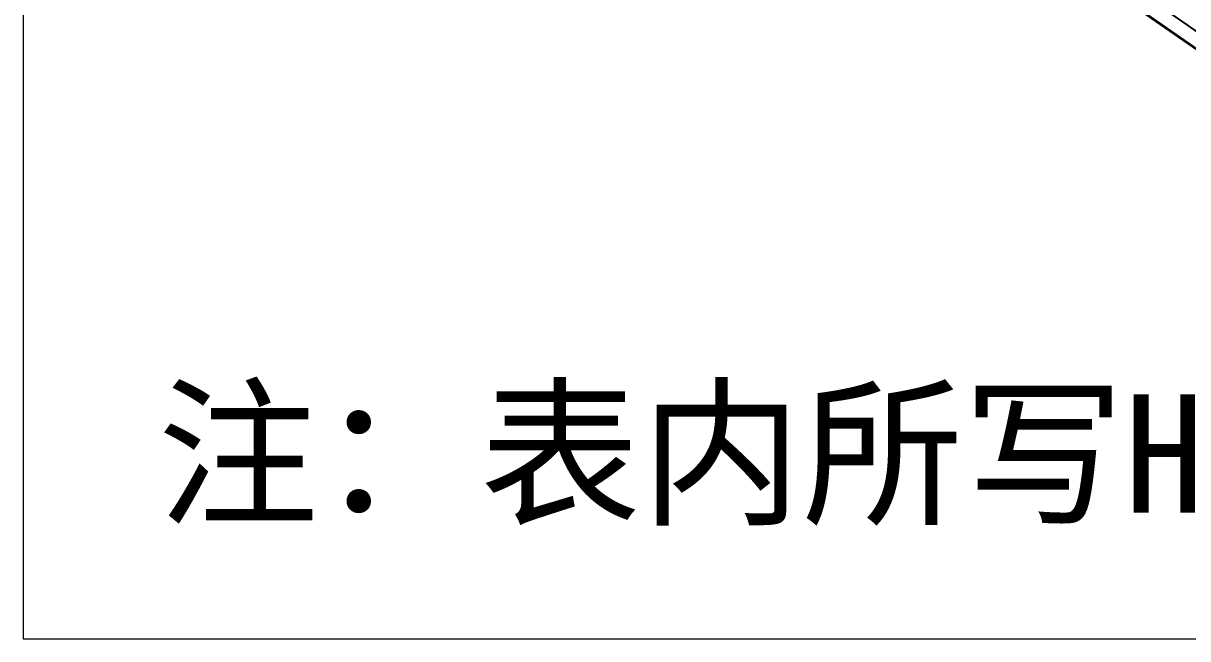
# Model space of a CAD drawing. Header units: millimetres. Extents: x -16190 to -8852, y -6844 to 7484.
# Drawn here: x -16190.4 to -16042.5, y 6478.7 to 6556.8 of the extents above; entities that cross this region are included whole.
import ezdxf

# ---------------------------------------------------------------- set-up
doc = ezdxf.new("R2010")
doc.units = ezdxf.units.MM
doc.layers.add('90', color=7, linetype='Continuous', true_color=0xffffff)
doc.layers.add('dim', color=82, linetype='Continuous', lineweight=9)
doc.styles.get("Standard").update_dxf_attribs({"font": 'txt', "bigfont": 'gbcbig.shx'})

# ---------------------------------------------------------------- blocks, each defined once
blk = doc.blocks.new('54475777777')
at = {"layer": '90', "color": 7, "linetype": 'Continuous'}
for p, q in [((370.11, 425.96), (234.98, 519.88)), ((235.05, 519.71), (370.18, 425.79)), ((323.32, 460.3), (353.88, 438.96))]:
    blk.add_line(p, q, dxfattribs=at)

msp = doc.modelspace()

# ---------------------------------------------------------------- linework, layer by layer
at = {"layer": 'dim', "color": 7}
for p, q in [((-16190.362, 7483.66), (-16190.362, 6478.743)), ((-16190.362, 6478.743), (-15601.77, 6478.743))]:
    msp.add_line(p, q, dxfattribs=at)

# ---------------------------------------------------------------- block references
at = {"xscale": 1.199999999998909, "yscale": 1.199999999998909, "zscale": 1.2}
msp.add_blockref('54475777777', (-16441.881, 6012.142), dxfattribs=at)

# ---------------------------------------------------------------- texts
at = {"color": 6, "insert": (-16173.344, 6509.754), "char_height": 15, "width": 635.30492, "attachment_point": 1}
msp.add_mtext('{\\fSimSun|b0|i0|c134|p2;\\C256;注：表内所写H13材料已放淬火余量。}', dxfattribs=at)

doc.saveas('drawing.dxf')
